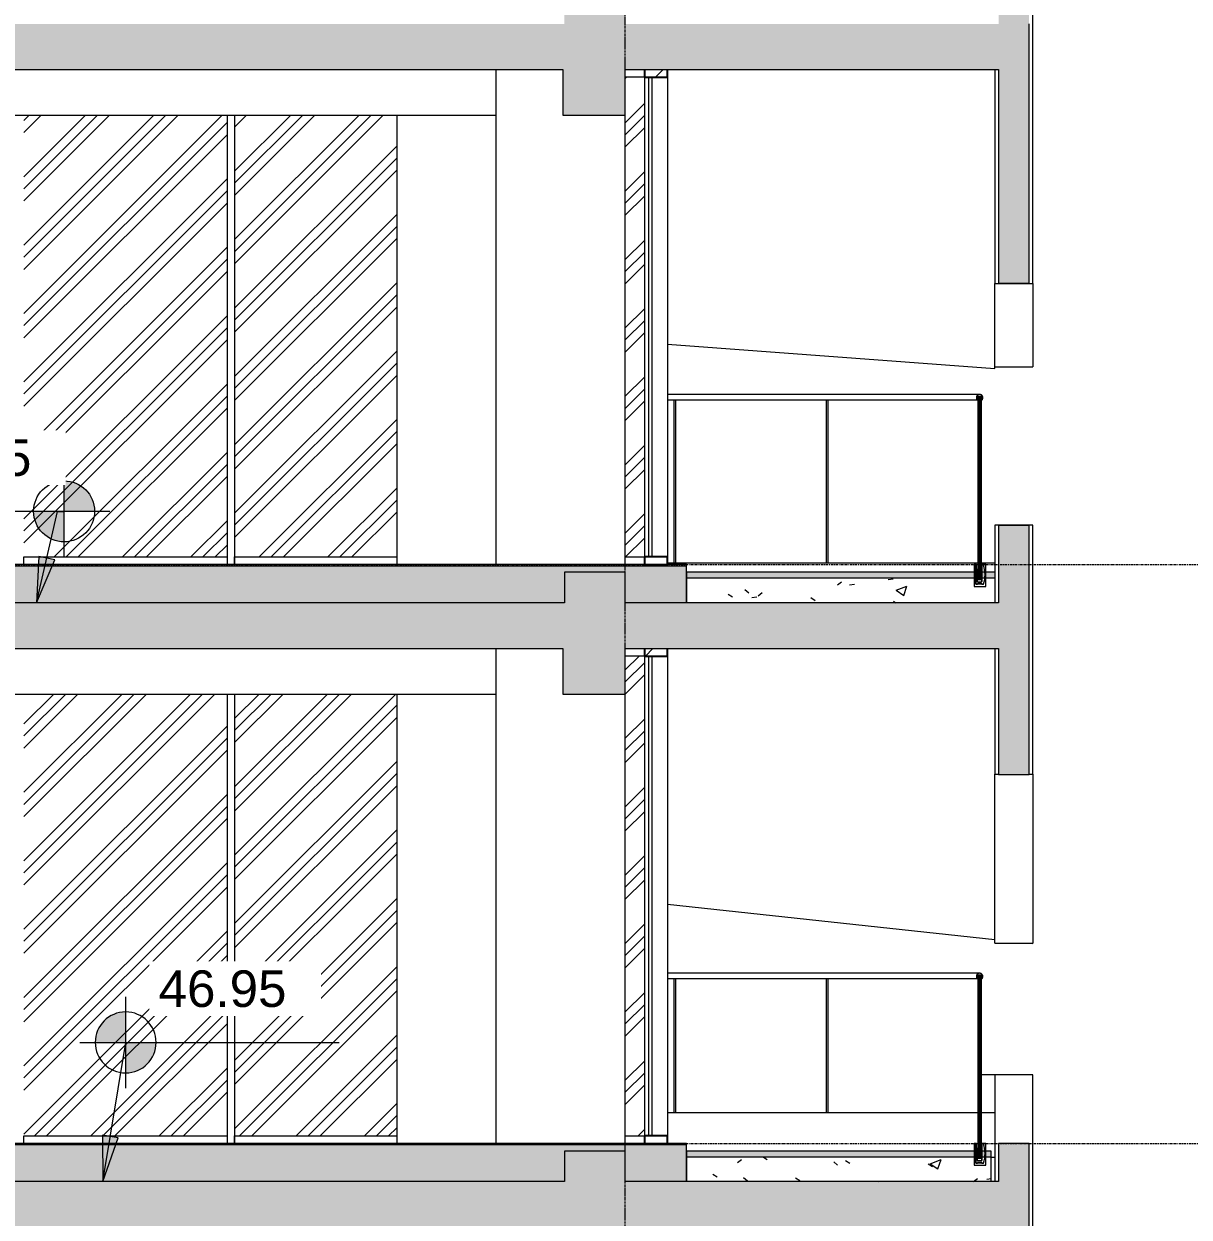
# Model space of a CAD drawing. Header units: millimetres. Extents: x 78096 to 288885, y -20632 to 149556.
# Drawn here: x 237788 to 245434, y 111216 to 119050 of the extents above; entities that cross this region are included whole.
import ezdxf

# ---------------------------------------------------------------- set-up
doc = ezdxf.new("R2010")
doc.units = ezdxf.units.MM
doc.linetypes.add('Centre', pattern=[31.75, 6.35, -4.7625, 15.875, -4.7625])
doc.linetypes.add('Grid Line', pattern=[22.225, 12.7, -3.175, 3.175, -3.175])
for name, color, linetype, lineweight in [('A-DETL', 90, 'Continuous', 9), ('A-DETL-GENF', 92, 'Continuous', 9), ('A-FLOR', 192, 'Continuous', 9), ('A-FLOR-FNSH', 192, 'Continuous', 35), ('A-FLOR-HRAL', 11, 'Continuous', 9), ('A-FLOR-LEVL', 51, 'Continuous', 9), ('A-FLOR-MCUT', 51, 'Continuous', 9), ('A-FLOR-PATT', 8, 'Continuous', 35), ('A-GLAZ-CURT', 52, 'Continuous', 9), ('A-GLAZ-CWMG', 51, 'Continuous', 9), ('A-WALL', 113, 'Continuous', 9), ('A-WALL-FNSH', 113, 'Continuous', 25), ('A-WALL-PATT', 111, 'Continuous', 25), ('G-ANNO-DIMS', 111, 'Continuous', 9), ('I-WALL', 2, 'Continuous', 9), ('S-BEAM', 12, 'Continuous', 9), ('S-COLS', 52, 'Continuous', 9), ('S-GRID', 1, 'Continuous', 9)]:
    doc.layers.add(name, color=color, linetype=linetype, lineweight=lineweight)
doc.styles.add('Arial_5', font='arial.ttf', dxfattribs={"height": 240})
pattern_1 = [(45, (5066.1, 117385), (-224.506, 224.506), []), (45, (5145.46, 117385), (0, 449.013), []), (45, (4986.7, 117385), (0, 449.013), [])]
pattern_2 = [(0, (230762.54, 117385), (812.8, 203.2), [33.528, -576.072, 33.528, -576.072, -3251.2]), (0, (230762.54, 117385), (812.8, 203.2), [-1219.2, 33.528, -1185.672, 33.528, -576.072, -1422.4]), (0, (230762.54, 117385), (812.8, 203.2), [-3048, 33.528, -372.872, 33.528, -982.472]), (120, (231067.34, 117486.6), (-582.3764, 602.3054), [33.528, -576.072, 33.528, -3827.272]), (120, (231067.34, 117486.6), (-582.3764, 602.3054), [-643.128, -576.072, 33.528, -1185.672, -2032]), (120, (231067.34, 117486.6), (-582.3764, 602.3054), [-2438.4, 33.528, -576.072, 33.528, -1388.872]), (120, (231067.34, 117486.6), (-582.3764, 602.3054), [-3081.528, -372.872, 33.528, -982.472]), (240, (231168.94, 117893), (-230.4236, -805.5054), [33.528, -576.072, 33.528, -3827.272]), (240, (231168.94, 117893), (-230.4236, -805.5054), [-643.128, -576.072, 33.528, -1185.672, -2032]), (240, (231168.94, 117893), (-230.4236, -805.5054), [-2438.4, 33.528, -576.072, 33.528, -1388.872]), (240, (231168.94, 117893), (-230.4236, -805.5054), [-3081.528, -372.872, 33.528, -982.472])]
pattern_3 = [(50, (230762.54, 117385), (728.737, -63.756), [76.2, -838.2]), (355, (230762.54, 117385), (-140.972, 764.228), [60.96, -670.56]), (100.451, (230823.3, 117379.7), (587.77, 700.467), [64.76, -712.36]), (46.184, (230762.5, 117588.2), (1084.316, -168.17), [114.3, -1257.3]), (96.636, (230852.9, 117574.2), (949.61, 989.71), [97.14, -1068.54]), (351.184, (230762.5, 117588.2), (949.62, 989.7), [91.44, -1005.84]), (21, (230864.14, 117537.4), (606.458, -409.06), [76.2, -838.2]), (326, (230864.14, 117537.4), (247.208, 736.753), [60.96, -670.56]), (71.451, (230914.7, 117503.3), (853.668, 327.685), [64.76, -712.36]), (37.5, (230762.54, 117385), (12.3547, 338.22), [33.528, -628.904, 33.528, -647.192, -673.1]), (37.5, (230762.54, 117385), (12.3547, 338.22), [-1343.152, 33.528, -639.572]), (7.5, (230762.54, 117385), (267.279, 400.722), [33.528, -354.584, 33.528, -613.664, -256.54]), (7.5, (230762.54, 117385), (267.279, 400.722), [-1035.304, 33.528, -223.012]), (327.5, (230535.98, 117385), (542.3633, -22.9153), [33.528, -220.472, 33.528, -758.952, -1051.56]), (327.5, (230535.98, 117385), (542.3633, -22.9153), [-1046.48, 33.528, -1018.032]), (317.5, (230434.38, 117385), (592.517, 101.707), [33.528, -296.672, 33.528, -492.76, -746.76]), (317.5, (230434.38, 117385), (592.517, 101.707), [-856.488, 33.528, -713.232])]
pattern_4 = [(45, (5066.1, 117385), (-169.7056, 169.7056), [])]

# ---------------------------------------------------------------- blocks, each defined once
blk = doc.blocks.new('System Panel - Glazed-4387312-TOMH A-A')
at = {"layer": 'A-GLAZ-CURT', "lineweight": 18}
for p, q in [((16214.3, 99700), (16189.3, 99700)), ((16189.3, 99700), (16189.3, 96550)), ((16214.3, 96550), (16214.3, 99700)), ((16189.3, 96550), (16214.3, 96550))]:
    blk.add_line(p, q, dxfattribs=at)
blk = doc.blocks.new('Rectangular Mullion - 50 x 150mm ALUMINIUM-V46-TOMH A-A')
at = {"layer": 'A-GLAZ-CWMG', "lineweight": 25}
for p, q in [((16313.8, 111750), (16163.8, 111750)), ((16163.8, 111750), (16163.8, 111700)), ((16313.8, 111700), (16313.8, 111750)), ((16163.8, 111700), (16313.8, 111700))]:
    blk.add_line(p, q, dxfattribs=at)
blk = doc.blocks.new('Rectangular Mullion - 50 x 150mm ALUMINIUM-4375750-TOMH A-A')
at = {"layer": 'A-GLAZ-CWMG'}
for p, q in [((16163.8, 99700), (16163.8, 96550)), ((16313.8, 99700), (16313.8, 96550))]:
    blk.add_line(p, q, dxfattribs=at)
blk = doc.blocks.new('System Panel - Glazed-V47-TOMH A-A')
at = {"layer": 'A-GLAZ-CURT'}
h = blk.add_hatch(dxfattribs=at)
h.set_pattern_fill('FP_4', color=9, style=0, pattern_type=2)
h.set_pattern_definition(pattern_1)
h.paths.add_polyline_path([(16163.8, 111750), (16163.8, 114900), (16037.9, 114900), (16037.9, 111750)])
blk = doc.blocks.new('System Panel - Glazed-V48-TOMH A-A')
at = {"layer": 'A-GLAZ-CURT'}
h = blk.add_hatch(dxfattribs=at)
h.set_pattern_fill('FP_4', color=9, style=0, pattern_type=2)
h.set_pattern_definition(pattern_1)
h.paths.add_polyline_path([(13538.6, 111750), (14537.9, 111750), (14537.9, 114650), (13474.3, 114650), (13474.3, 111750)])
blk = doc.blocks.new('System Panel - Glazed-V49-TOMH A-A')
at = {"layer": 'A-GLAZ-CURT'}
h = blk.add_hatch(dxfattribs=at)
h.set_pattern_fill('FP_4', color=9, style=0, pattern_type=2)
h.set_pattern_definition(pattern_1)
h.paths.add_polyline_path([(13424.3, 111750), (13424.3, 114650), (12091.1, 114650), (12091.1, 111750), (13135, 111750)])
blk = doc.blocks.new('Rectangular Mullion - 50 x 150mm ALUMINIUM-4387287-TOMH A-A')
at = {"layer": 'A-GLAZ-CWMG'}
blk.add_line((16037.9, 96550), (16163.8, 96550), dxfattribs=at)
blk = doc.blocks.new('Rectangular Mullion - 50 x 150mm ALUMINIUM-4387288-TOMH A-A')
at = {"layer": 'A-GLAZ-CWMG'}
for p, q in [((13474.3, 96500), (13474.3, 96550)), ((13474.3, 96550), (14537.9, 96550))]:
    blk.add_line(p, q, dxfattribs=at)
blk = doc.blocks.new('Rectangular Mullion - 50 x 150mm ALUMINIUM-V13-TOMH A-A')
at = {"layer": 'A-GLAZ-CWMG'}
for p, q in [((12091.1, 96500), (12091.1, 96550)), ((12091.1, 96550), (13424.3, 96550)), ((13424.3, 96550), (13424.3, 96500))]:
    blk.add_line(p, q, dxfattribs=at)
blk = doc.blocks.new('Rectangular Mullion - 50 x 150mm ALUMINIUM-V14-TOMH A-A')
at = {"layer": 'A-GLAZ-CWMG'}
for p, q in [((13424.3, 99450), (13424.3, 96500)), ((13474.3, 99450), (13474.3, 96500))]:
    blk.add_line(p, q, dxfattribs=at)
blk = doc.blocks.new('Rectangular Mullion - 50 x 150mm ALUMINIUM-V55-TOMH A-A')
at = {"layer": 'A-GLAZ-CWMG', "lineweight": 25}
for p, q in [((16313.8, 115550), (16163.8, 115550)), ((16163.8, 115550), (16163.8, 115500)), ((16313.8, 115500), (16313.8, 115550)), ((16163.8, 115500), (16313.8, 115500))]:
    blk.add_line(p, q, dxfattribs=at)
blk = doc.blocks.new('System Panel - Glazed-V56-TOMH A-A')
at = {"layer": 'A-GLAZ-CURT'}
h = blk.add_hatch(dxfattribs=at)
h.set_pattern_fill('FP_4', color=9, style=0, pattern_type=2)
h.set_pattern_definition(pattern_1)
h.paths.add_polyline_path([(16163.8, 115550), (16163.8, 118700), (16037.9, 118700), (16037.9, 115550)])
blk = doc.blocks.new('System Panel - Glazed-V57-TOMH A-A')
at = {"layer": 'A-GLAZ-CURT'}
h = blk.add_hatch(dxfattribs=at)
h.set_pattern_fill('FP_4', color=9, style=0, pattern_type=2)
h.set_pattern_definition(pattern_1)
h.paths.add_polyline_path([(13942.3, 115550), (14537.9, 115550), (14537.9, 118450), (13474.3, 118450), (13474.3, 115550)])
blk = doc.blocks.new('System Panel - Glazed-V58-TOMH A-A')
at = {"layer": 'A-GLAZ-CURT'}
h = blk.add_hatch(dxfattribs=at)
h.set_pattern_fill('FP_4', color=9, style=0, pattern_type=2)
h.set_pattern_definition(pattern_1)
h.paths.add_polyline_path([(12091.1, 115550), (13424.3, 115550), (13424.3, 118450), (12091.1, 118450), (12091.1, 116171.7)])
blk = doc.blocks.new('Rectangular Mullion - 50 x 150mm ALUMINIUM-V112-TOMH A-A')
at = {"layer": 'A-GLAZ-CWMG'}
h = blk.add_hatch(dxfattribs=at)
h.set_pattern_fill('FP_6', color=256, style=0, pattern_type=2)
h.set_pattern_definition(pattern_4)
h.paths.add_polyline_path([(16313.8, 114900), (16313.8, 114950), (16163.8, 114950), (16163.8, 114900)])
at = {"layer": 'A-GLAZ-CWMG', "lineweight": 25}
for p, q in [((16163.8, 114950), (16163.8, 114900)), ((16313.8, 114900), (16313.8, 114950)), ((16163.8, 114900), (16313.8, 114900))]:
    blk.add_line(p, q, dxfattribs=at)
blk = doc.blocks.new('Rectangular Mullion - 50 x 150mm ALUMINIUM-4387290-TOMH A-A')
at = {"layer": 'A-GLAZ-CWMG'}
blk.add_line((16163.8, 103500), (16037.9, 103500), dxfattribs=at)
blk = doc.blocks.new('Rectangular Mullion - 50 x 150mm ALUMINIUM-V113-TOMH A-A')
at = {"layer": 'A-GLAZ-CWMG'}
h = blk.add_hatch(dxfattribs=at)
h.set_pattern_fill('FP_6', color=256, style=0, pattern_type=2)
h.set_pattern_definition(pattern_4)
h.paths.add_polyline_path([(16313.8, 118700), (16313.8, 118750), (16163.8, 118750), (16163.8, 118700)])
at = {"layer": 'A-GLAZ-CWMG', "lineweight": 25}
for p, q in [((16163.8, 118750), (16163.8, 118700)), ((16163.8, 118700), (16313.8, 118700)), ((16313.8, 118700), (16313.8, 118750))]:
    blk.add_line(p, q, dxfattribs=at)
blk = doc.blocks.new('Direct Shape - Basic Wall_500 mm_8361574-4474120-TOMH A-A')
at = {"layer": 'A-WALL', "lineweight": 18}
for p, q in [((14537.9, 118450), (14537.9, 115500)), ((14537.9, 114650), (14537.9, 111700))]:
    blk.add_line(p, q, dxfattribs=at)
blk = doc.blocks.new('Direct Shape - The_HUB-4475696-TOMH A-A')
at = {"layer": 'S-BEAM'}
blk.add_line((4413, 114650), (15187.9, 114650), dxfattribs=at)
blk = doc.blocks.new('Direct Shape - M_Concrete-Rectangular Beam_70x70_8394260-4474400-TOMH A-A')
blk.add_blockref('Direct Shape - The_HUB-4475696-TOMH A-A', (0, 0))
blk = doc.blocks.new('Direct Shape - Floor_300mm_8388095-4474475-TOMH A-A')
at = {"layer": 'A-FLOR', "lineweight": 18}
blk.add_line((18688, 114950), (18688, 115250), dxfattribs=at)
blk = doc.blocks.new('Direct Shape - Floor_300mm_8387721-4474563-TOMH A-A')
at = {"layer": 'A-FLOR', "lineweight": 18}
blk.add_line((18688, 111150), (18688, 111450), dxfattribs=at)
blk = doc.blocks.new('Direct Shape - The_HUB-4475742-TOMH A-A')
at = {"layer": 'S-BEAM'}
blk.add_line((4413, 118450), (15187.9, 118450), dxfattribs=at)
blk = doc.blocks.new('Direct Shape - M_Concrete-Rectangular Beam_70x70_8395149-4474574-TOMH A-A')
blk.add_blockref('Direct Shape - The_HUB-4475742-TOMH A-A', (0, 0))
blk = doc.blocks.new('Direct Shape - Floor_300mm_8388469-4474649-TOMH A-A')
at = {"layer": 'A-FLOR', "lineweight": 18}
blk.add_line((18688, 118750), (18688, 119050), dxfattribs=at)
blk = doc.blocks.new('Railing - 25 mm-4663219-TOMH A-A')
at = {"layer": 'A-FLOR-HRAL'}
for p, q in [((17357.9, 96700), (17357.9, 97581.9)), ((17367.9, 97581.9), (17367.9, 96700))]:
    blk.add_line(p, q, dxfattribs=at)
blk = doc.blocks.new('Railing - Railing-4663456-TOMH A-A')
at = {"layer": 'A-FLOR-HRAL'}
for p, q in [((18362.9, 112817), (16313.8, 112817)), ((16313.8, 112781.9), (18346.7, 112781.9)), ((18345.1, 112804), (18343.5, 112804)), ((18347.8, 112782), (18348, 112782)), ((18379, 112781.9), (18375.5, 112781.9)), ((18376.4, 112782), (18376.5, 112782)), ((18379.2, 112781.9), (18379, 112781.9)), ((18326.6, 111700), (18326.4, 111700)), ((18338.7, 111700), (18338.9, 111700)), ((18376.4, 111696), (18376.6, 111696)), ((18376.4, 111694), (18376.6, 111694)), ((18378.2, 111698), (18378.4, 111698)), ((18378.2, 111694), (18378.4, 111694)), ((18378.9, 111700), (18378.7, 111700)), ((18381.7, 111698), (18381.8, 111698)), ((18381.7, 111696), (18381.8, 111696)), ((18384, 111700), (18384.2, 111700))]:
    blk.add_line(p, q, dxfattribs=at)
at = {"layer": 'A-FLOR-HRAL', "lineweight": 18}
for p, q in [((18346.9, 112781.9), (18346.9, 112802.5)), ((18347.1, 112803.2), (18347.1, 112783)), ((18378.2, 112804), (18347.9, 112804)), ((18348, 112782), (18349.6, 112782)), ((18348.4, 112804), (18377.7, 112804)), ((18362.6, 112800), (18350.6, 112800)), ((18350.6, 112800), (18350.6, 111603)), ((18350.6, 112785), (18350.6, 112800)), ((18350.6, 112800), (18375.6, 112800)), ((18350.6, 112783), (18350.6, 112785)), ((18363.6, 112800), (18362.6, 112800)), ((18362.6, 112800), (18362.6, 112799.2)), ((18362.6, 111604), (18362.6, 112800)), ((18362.6, 112799.2), (18363.6, 112799.2)), ((18363.6, 112799.2), (18363.6, 112800)), ((18375.6, 112800), (18363.6, 112800)), ((18363.6, 112800), (18363.6, 111604)), ((18375.6, 111603), (18375.6, 112800)), ((18375.6, 112800), (18375.6, 112785)), ((18375.6, 112785), (18375.6, 112783)), ((18376.5, 112782), (18378.1, 112782)), ((18379.1, 112783), (18379.1, 112803.2)), ((18379.2, 112802.5), (18379.2, 112781.9)), ((18326.6, 111700), (18326.6, 111557.2)), ((18338.9, 111700), (18326.6, 111700)), ((18337.9, 111700), (18337.9, 111571)), ((18342.9, 111700), (18337.9, 111700)), ((18337.9, 111571.5), (18337.9, 111699)), ((18347.7, 111589.3), (18342.9, 111700)), ((18381.8, 111696), (18376.6, 111696)), ((18376.6, 111696), (18376.6, 111694)), ((18376.6, 111694), (18378.4, 111694)), ((18378.4, 111699.5), (18378.4, 111698)), ((18378.4, 111698), (18381.8, 111698)), ((18378.4, 111694), (18378.4, 111589.5)), ((18384.2, 111700), (18378.9, 111700)), ((18381.8, 111698), (18381.8, 111696)), ((18403.4, 111700), (18384.2, 111700)), ((18403.4, 111557.2), (18403.4, 111700)), ((18326.6, 111557.2), (18403.4, 111557.2)), ((18337.9, 111571), (18348.1, 111571)), ((18347.6, 111571), (18338.4, 111571)), ((18378.4, 111603), (18347.7, 111603)), ((18347.7, 111603), (18347.7, 111589.5)), ((18348.1, 111571), (18348.1, 111573)), ((18348.1, 111573), (18378.1, 111573)), ((18348.1, 111572.5), (18348.1, 111571.5)), ((18377.6, 111573), (18348.6, 111573)), ((18350.6, 111603), (18375.6, 111603)), ((18352.2, 111585), (18373.9, 111585)), ((18373.9, 111585), (18352.2, 111585)), ((18363.6, 111604), (18362.6, 111604)), ((18378.1, 111573), (18378.1, 111571)), ((18378.1, 111571.5), (18378.1, 111572.5)), ((18378.1, 111571), (18388.2, 111571)), ((18378.4, 111589.5), (18378.4, 111603)), ((18388.1, 111571), (18378.6, 111571))]:
    blk.add_line(p, q, dxfattribs=at)
for centre, radius, start, end in [((18363.1, 112795.7), 21.3, 90, 220.5358), ((18363.1, 112795.7), 21.3, 319.4642, 90), ((18348.4, 112802.5), 1.5, 90, 180), ((18347.9, 112803.2), 0.85, 90, 180), ((18348, 112783), 0.951, 180, 270), ((18349.6, 112783), 0.972, 270, 360), ((18376.5, 112783), 0.972, 180, 270), ((18377.7, 112802.5), 1.5, 0, 90), ((18378.1, 112783), 0.951, 270, 360), ((18378.2, 112803.2), 0.85, 0, 90), ((18338.9, 111699), 1, 90, 180), ((18378.9, 111699.5), 0.5, 90, 180), ((18384.2, 111696), 4, 19.5039, 90), ((18384.2, 111696), 4, 19.5039, 90), ((18208.9, 111633.9), 190, 340.66732, 19.5039), ((18208.9, 111633.9), 190, 340.66732, 19.5039), ((18338.4, 111571.5), 0.5, 180, 270), ((18347.6, 111571.5), 0.5, 270, 360), ((18352.2, 111589.5), 4.5, 180, 270), ((18352.2, 111589.5), 4.5, 182.5, 270), ((18348.6, 111572.5), 0.5, 90, 180), ((18373.9, 111589.5), 4.5, 270, 360), ((18373.9, 111589.5), 4.5, 270, 360), ((18377.6, 111572.5), 0.5, 0, 90), ((18378.6, 111571.5), 0.5, 180, 270)]:
    blk.add_arc(centre, radius, start, end, dxfattribs=at)
at = {"layer": 'A-FLOR-HRAL'}
for points, knots in [([(18362.9, 112817), (18361.1, 112817), (18358.4, 112816.7), (18355, 112815.5), (18353, 112814.6), (18351.4, 112813.7), (18349.9, 112812.6), (18348.6, 112811.5), (18347.3, 112810.2), (18346.1, 112808.9), (18344.8, 112807), (18343.5, 112804.7), (18342.2, 112801.3), (18341.4, 112796.9), (18341.8, 112791.5), (18343.6, 112786.3), (18345.6, 112783.3), (18346.7, 112781.9)], [0, 0, 0, 0, 0.111111, 0.166667, 0.222222, 0.25, 0.277778, 0.333333, 0.361111, 0.388889, 0.444444, 0.5, 0.555556, 0.666667, 0.777778, 0.888889, 1, 1, 1, 1]), ([(18377.3, 112811.3), (18377.2, 112811.5), (18376.5, 112812), (18375.5, 112812.9), (18374.1, 112813.8), (18372.1, 112814.9), (18368.5, 112816.5), (18365.1, 112817), (18362.9, 112817)], [0.6716876, 0.6716876, 0.6716876, 0.6716876, 0.6875, 0.7222222, 0.7569444, 0.7916667, 0.8611111, 1, 1, 1, 1]), ([(18384.1, 112797.4), (18383.9, 112799), (18383.4, 112801.7), (18382.2, 112804.8), (18381.1, 112806.7), (18379.9, 112808.6), (18378.7, 112810), (18377.8, 112810.9), (18377.7, 112811)], [0.3456418, 0.3456418, 0.3456418, 0.3456418, 0.4444444, 0.5138889, 0.5486111, 0.5833333, 0.6527778, 0.6612852, 0.6612852, 0.6612852, 0.6612852]), ([(18346.9, 112782.7), (18346.9, 112782.6), (18347, 112782.5), (18347.1, 112782.3), (18347.2, 112782.2), (18347.4, 112782.1), (18347.5, 112782.1), (18347.6, 112782), (18347.8, 112782), (18347.8, 112782)], [0.1666667, 0.1666667, 0.1666667, 0.1666667, 0.3333333, 0.4583333, 0.5833333, 0.6666667, 0.75, 0.8333333, 1, 1, 1, 1]), ([(18349.4, 112782), (18349.5, 112782), (18349.6, 112782), (18349.8, 112782.1), (18349.9, 112782.1), (18350, 112782.2), (18350.2, 112782.3), (18350.3, 112782.5), (18350.4, 112782.7), (18350.4, 112782.9), (18350.4, 112783)], [0, 0, 0, 0, 0.166667, 0.25, 0.333333, 0.416667, 0.541667, 0.666667, 0.833333, 1, 1, 1, 1]), ([(18375.5, 112782.5), (18375.6, 112782.4), (18375.6, 112782.3), (18375.8, 112782.2), (18375.9, 112782.1), (18376, 112782.1), (18376.2, 112782), (18376.3, 112782), (18376.4, 112782)], [0.3333333, 0.3333333, 0.3333333, 0.3333333, 0.4583333, 0.5833333, 0.6666667, 0.75, 0.8333333, 1, 1, 1, 1]), ([(18377.9, 112782), (18378, 112782), (18378.1, 112782), (18378.3, 112782.1), (18378.4, 112782.1), (18378.5, 112782.2), (18378.7, 112782.3), (18378.8, 112782.5), (18378.9, 112782.7), (18378.9, 112782.9), (18378.9, 112783)], [0, 0, 0, 0, 0.166667, 0.25, 0.333333, 0.416667, 0.541667, 0.666667, 0.833333, 1, 1, 1, 1]), ([(18379.4, 112782.4), (18380.4, 112783.7), (18382.3, 112786.5), (18383.9, 112791.3), (18384.2, 112794.6), (18384.1, 112796.2)], [0.0128265, 0.0128265, 0.0128265, 0.0128265, 0.1111111, 0.2222222, 0.3205032, 0.3205032, 0.3205032, 0.3205032])]:
    blk.add_open_spline(points, degree=3, knots=knots, dxfattribs=at)
for p in [(-1000, 15200), (0, 15200)]:
    blk.add_blockref('Railing - 25 mm-4663219-TOMH A-A', p)
blk = doc.blocks.new('Railing - 25 mm-V209-TOMH A-A')
at = {"layer": 'A-FLOR-HRAL'}
for p, q in [((17357.9, 115510), (17357.9, 116581.9)), ((17367.9, 116581.9), (17367.9, 115510))]:
    blk.add_line(p, q, dxfattribs=at)
blk = doc.blocks.new('Railing - Railing-4663494-TOMH A-A')
at = {"layer": 'A-FLOR-HRAL'}
for p, q in [((18362.9, 116617), (16313.8, 116617)), ((16313.8, 116581.9), (18346.7, 116581.9)), ((18345.1, 116604), (18343.5, 116604)), ((18347.8, 116582), (18348, 116582)), ((18379, 116581.9), (18375.5, 116581.9)), ((18376.4, 116582), (18376.5, 116582)), ((18379.2, 116581.9), (18379, 116581.9)), ((18326.6, 115500), (18326.4, 115500)), ((18338.7, 115500), (18338.9, 115500)), ((18376.4, 115496), (18376.6, 115496)), ((18376.4, 115494), (18376.6, 115494)), ((18378.2, 115498), (18378.4, 115498)), ((18378.2, 115494), (18378.4, 115494)), ((18378.9, 115500), (18378.7, 115500)), ((18381.7, 115498), (18381.8, 115498)), ((18381.7, 115496), (18381.8, 115496)), ((18384, 115500), (18384.2, 115500))]:
    blk.add_line(p, q, dxfattribs=at)
at = {"layer": 'A-FLOR-HRAL', "lineweight": 18}
for p, q in [((18346.9, 116581.9), (18346.9, 116602.5)), ((18347.1, 116603.2), (18347.1, 116583)), ((18378.2, 116604), (18347.9, 116604)), ((18348, 116582), (18349.6, 116582)), ((18348.4, 116604), (18377.7, 116604)), ((18362.6, 116600), (18350.6, 116600)), ((18350.6, 116600), (18350.6, 115403)), ((18350.6, 116585), (18350.6, 116600)), ((18350.6, 116600), (18375.6, 116600)), ((18350.6, 116583), (18350.6, 116585)), ((18363.6, 116600), (18362.6, 116600)), ((18362.6, 116600), (18362.6, 116599.2)), ((18362.6, 115404), (18362.6, 116600)), ((18362.6, 116599.2), (18363.6, 116599.2)), ((18363.6, 116599.2), (18363.6, 116600)), ((18375.6, 116600), (18363.6, 116600)), ((18363.6, 116600), (18363.6, 115404)), ((18375.6, 115403), (18375.6, 116600)), ((18375.6, 116600), (18375.6, 116585)), ((18375.6, 116585), (18375.6, 116583)), ((18376.5, 116582), (18378.1, 116582)), ((18379.1, 116583), (18379.1, 116603.2)), ((18379.2, 116602.5), (18379.2, 116581.9)), ((18326.6, 115500), (18326.6, 115357.2)), ((18338.9, 115500), (18326.6, 115500)), ((18337.9, 115500), (18337.9, 115371)), ((18342.9, 115500), (18337.9, 115500)), ((18337.9, 115371.5), (18337.9, 115499)), ((18347.7, 115389.3), (18342.9, 115500)), ((18381.8, 115496), (18376.6, 115496)), ((18376.6, 115496), (18376.6, 115494)), ((18376.6, 115494), (18378.4, 115494)), ((18378.4, 115499.5), (18378.4, 115498)), ((18378.4, 115498), (18381.8, 115498)), ((18378.4, 115494), (18378.4, 115389.5)), ((18384.2, 115500), (18378.9, 115500)), ((18381.8, 115498), (18381.8, 115496)), ((18403.4, 115500), (18384.2, 115500)), ((18403.4, 115357.2), (18403.4, 115500)), ((18378.4, 115403), (18347.7, 115403)), ((18347.7, 115403), (18347.7, 115389.5)), ((18350.6, 115403), (18375.6, 115403)), ((18363.6, 115404), (18362.6, 115404)), ((18378.4, 115389.5), (18378.4, 115403)), ((18326.6, 115357.2), (18403.4, 115357.2)), ((18337.9, 115371), (18348.1, 115371)), ((18347.6, 115371), (18338.4, 115371)), ((18348.1, 115371), (18348.1, 115373)), ((18348.1, 115373), (18378.1, 115373)), ((18348.1, 115372.5), (18348.1, 115371.5)), ((18377.6, 115373), (18348.6, 115373)), ((18352.2, 115385), (18373.9, 115385)), ((18373.9, 115385), (18352.2, 115385)), ((18378.1, 115373), (18378.1, 115371)), ((18378.1, 115371.5), (18378.1, 115372.5)), ((18378.1, 115371), (18388.2, 115371)), ((18388.1, 115371), (18378.6, 115371))]:
    blk.add_line(p, q, dxfattribs=at)
for centre, radius, start, end in [((18363.1, 116595.7), 21.3, 90, 220.5358), ((18348.4, 116602.5), 1.5, 90, 180), ((18347.9, 116603.2), 0.85, 90, 180), ((18348, 116583), 0.951, 180, 270), ((18349.6, 116583), 0.972, 270, 360), ((18363.1, 116595.7), 21.3, 319.4642, 90), ((18376.5, 116583), 0.972, 180, 270), ((18377.7, 116602.5), 1.5, 0, 90), ((18378.1, 116583), 0.951, 270, 360), ((18378.2, 116603.2), 0.85, 0, 90), ((18338.9, 115499), 1, 90, 180), ((18378.9, 115499.5), 0.5, 90, 180), ((18384.2, 115496), 4, 19.5039, 90), ((18384.2, 115496), 4, 19.5039, 90), ((18208.9, 115433.9), 190, 340.66732, 19.5039), ((18208.9, 115433.9), 190, 340.66732, 19.5039), ((18338.4, 115371.5), 0.5, 180, 270), ((18347.6, 115371.5), 0.5, 270, 360), ((18352.2, 115389.5), 4.5, 180, 270), ((18352.2, 115389.5), 4.5, 182.5, 270), ((18348.6, 115372.5), 0.5, 90, 180), ((18373.9, 115389.5), 4.5, 270, 360), ((18373.9, 115389.5), 4.5, 270, 360), ((18377.6, 115372.5), 0.5, 0, 90), ((18378.6, 115371.5), 0.5, 180, 270)]:
    blk.add_arc(centre, radius, start, end, dxfattribs=at)
at = {"layer": 'A-FLOR-HRAL'}
for points, knots in [([(18362.9, 116617), (18361.1, 116617), (18358.4, 116616.7), (18355, 116615.5), (18353, 116614.6), (18351.4, 116613.7), (18349.9, 116612.6), (18348.6, 116611.5), (18347.3, 116610.2), (18346.1, 116608.9), (18344.8, 116607), (18343.5, 116604.7), (18342.2, 116601.3), (18341.4, 116596.9), (18341.8, 116591.5), (18343.6, 116586.3), (18345.6, 116583.3), (18346.7, 116581.9)], [0, 0, 0, 0, 0.111111, 0.166667, 0.222222, 0.25, 0.277778, 0.333333, 0.361111, 0.388889, 0.444444, 0.5, 0.555556, 0.666667, 0.777778, 0.888889, 1, 1, 1, 1]), ([(18346.9, 116582.7), (18346.9, 116582.6), (18347, 116582.5), (18347.1, 116582.3), (18347.2, 116582.2), (18347.4, 116582.1), (18347.5, 116582.1), (18347.6, 116582), (18347.8, 116582), (18347.8, 116582)], [0.1666667, 0.1666667, 0.1666667, 0.1666667, 0.3333333, 0.4583333, 0.5833333, 0.6666667, 0.75, 0.8333333, 1, 1, 1, 1]), ([(18349.4, 116582), (18349.5, 116582), (18349.6, 116582), (18349.8, 116582.1), (18349.9, 116582.1), (18350, 116582.2), (18350.2, 116582.3), (18350.3, 116582.5), (18350.4, 116582.7), (18350.4, 116582.9), (18350.4, 116583)], [0, 0, 0, 0, 0.166667, 0.25, 0.333333, 0.416667, 0.541667, 0.666667, 0.833333, 1, 1, 1, 1]), ([(18377.3, 116611.3), (18377.2, 116611.5), (18376.5, 116612), (18375.5, 116612.9), (18374.1, 116613.8), (18372.1, 116614.9), (18368.5, 116616.5), (18365.1, 116617), (18362.9, 116617)], [0.6716876, 0.6716876, 0.6716876, 0.6716876, 0.6875, 0.7222222, 0.7569444, 0.7916667, 0.8611111, 1, 1, 1, 1]), ([(18375.5, 116582.5), (18375.6, 116582.4), (18375.6, 116582.3), (18375.8, 116582.2), (18375.9, 116582.1), (18376, 116582.1), (18376.2, 116582), (18376.3, 116582), (18376.4, 116582)], [0.3333333, 0.3333333, 0.3333333, 0.3333333, 0.4583333, 0.5833333, 0.6666667, 0.75, 0.8333333, 1, 1, 1, 1]), ([(18384.1, 116597.4), (18383.9, 116599), (18383.4, 116601.7), (18382.2, 116604.8), (18381.1, 116606.7), (18379.9, 116608.6), (18378.7, 116610), (18377.8, 116610.9), (18377.7, 116611)], [0.3456418, 0.3456418, 0.3456418, 0.3456418, 0.4444444, 0.5138889, 0.5486111, 0.5833333, 0.6527778, 0.6612852, 0.6612852, 0.6612852, 0.6612852]), ([(18377.9, 116582), (18378, 116582), (18378.1, 116582), (18378.3, 116582.1), (18378.4, 116582.1), (18378.5, 116582.2), (18378.7, 116582.3), (18378.8, 116582.5), (18378.9, 116582.7), (18378.9, 116582.9), (18378.9, 116583)], [0, 0, 0, 0, 0.166667, 0.25, 0.333333, 0.416667, 0.541667, 0.666667, 0.833333, 1, 1, 1, 1]), ([(18379.4, 116582.4), (18380.4, 116583.7), (18382.3, 116586.5), (18383.9, 116591.3), (18384.2, 116594.6), (18384.1, 116596.2)], [0.0128265, 0.0128265, 0.0128265, 0.0128265, 0.1111111, 0.2222222, 0.3205032, 0.3205032, 0.3205032, 0.3205032])]:
    blk.add_open_spline(points, degree=3, knots=knots, dxfattribs=at)
for p in [(-1000, 0), (0, 0)]:
    blk.add_blockref('Railing - 25 mm-V209-TOMH A-A', p)
blk = doc.blocks.new('Spot Elevations - M_Spot Elevation - Target Filled-23738-TOMH A-A')
at = {"layer": 'G-ANNO-DIMS'}
h = blk.add_hatch(color=256, dxfattribs=at)
edge = h.paths.add_edge_path()
edge.add_line((24621.6, 83516.9), (24821.6, 83516.9))
edge.add_arc((24621.6, 83516.9), 200, 0, 90)
edge.add_line((24621.6, 83716.9), (24621.6, 83516.9))
h = blk.add_hatch(color=256, dxfattribs=at)
edge = h.paths.add_edge_path()
edge.add_line((24621.6, 83516.9), (24421.6, 83516.9))
edge.add_arc((24621.6, 83516.9), 200, 180, 270)
edge.add_line((24621.6, 83316.9), (24621.6, 83516.9))
for p, q in [((24621.6, 83216.9), (24621.6, 83816.9)), ((24921.6, 83516.9), (23221.6, 83516.9))]:
    blk.add_line(p, q, dxfattribs=at)
blk.add_circle((24621.6, 83516.9), 200, dxfattribs=at)

msp = doc.modelspace()

# ---------------------------------------------------------------- hatches: boundary and pattern name
at = {"layer": 'A-DETL-GENF'}
h = msp.add_hatch(dxfattribs=at)
h.set_pattern_fill('FP_7', color=50, style=0, pattern_type=2)
h.set_pattern_definition(pattern_3)
h.paths.add_polyline_path([(244384.346, 117346.76), (244384.346, 119557.592), (244184.346, 119557.592), (244184.346, 119050), (241734.387, 119050), (241734.387, 119250), (241334.387, 119250), (241334.387, 119050), (230084.458, 119050), (230084.458, 118750), (241324.621, 118750), (241324.621, 118450), (241734.387, 118450), (241734.387, 118750), (244184.346, 118750), (244184.346, 117346.76)])
h.paths.add_polyline_path([(212190.132, 118450), (212234.399, 118450), (212234.399, 118750), (217784.412, 118750), (217784.412, 119050), (212234.399, 119050), (212234.399, 119250), (211834.399, 119250), (211834.399, 119050), (207534.458, 119050), (207534.458, 119500), (207334.458, 119500), (207334.458, 118750), (211834.399, 118750), (211834.399, 118450)])
h.paths.add_polyline_path([(227584.412, 118750), (229484.553, 118750), (229484.553, 119050), (227584.412, 119050), (227584.412, 118998.023)])
h.paths.add_polyline_path([(229684.27, 118750), (229684.458, 118750), (229684.27, 118996.963)])
h = msp.add_hatch(dxfattribs=at)
h.set_pattern_fill('FP_7', color=50, style=0, pattern_type=2)
h.set_pattern_definition(pattern_3)
h.paths.add_polyline_path([(244384.346, 114123.01), (244384.346, 115757.592), (244184.346, 115757.592), (244184.346, 115250), (241734.387, 115250), (241734.387, 115450), (241334.387, 115450), (241334.387, 115250), (230084.458, 115250), (230084.458, 114950), (241324.621, 114950), (241324.621, 114650), (241734.387, 114650), (241734.387, 114950), (244184.346, 114950), (244184.346, 114123.01)])
h.paths.add_polyline_path([(211834.399, 114650), (212234.399, 114650), (212234.399, 114950), (217784.412, 114950), (217784.412, 115250), (212234.399, 115250), (212234.399, 115450), (211834.399, 115450), (211834.399, 115250), (207534.458, 115250), (207534.458, 115700), (207334.458, 115700), (207334.458, 114950), (211834.399, 114950), (211834.399, 114915.574)])
h.paths.add_polyline_path([(227584.412, 114950), (229484.553, 114950), (229484.553, 115250), (227584.412, 115250), (227584.412, 115229.608)])
h.paths.add_polyline_path([(229684.27, 114950), (229684.458, 114950), (229684.27, 115196.963)])
h = msp.add_hatch(dxfattribs=at)
h.set_pattern_fill('FP_7', color=50, style=0, pattern_type=2)
h.set_pattern_definition(pattern_3)
h.paths.add_polyline_path([(244384.346, 110148.125), (244384.346, 111700), (244184.346, 111700), (244184.346, 111450), (241734.387, 111450), (241734.387, 111650), (241334.387, 111650), (241334.387, 111450), (230084.458, 111450), (230084.458, 111150), (241324.621, 111150), (241324.621, 110850), (241734.387, 110850), (241734.387, 111150), (244184.346, 111150), (244184.346, 110148.125)])
h.paths.add_polyline_path([(212234.399, 110850), (212234.399, 111150), (217784.412, 111150), (217784.412, 111450), (212234.399, 111450), (212234.399, 111650), (211834.399, 111650), (211834.399, 111450), (207534.458, 111450), (207534.458, 111900), (207334.458, 111900), (207334.458, 111150), (211834.399, 111150), (211834.399, 110850), (212190.132, 110850)])
h.paths.add_polyline_path([(227584.412, 111150), (229484.553, 111150), (229484.553, 111450), (227584.412, 111450), (227584.412, 111441.514)])
h.paths.add_polyline_path([(229684.27, 111150), (229684.458, 111150), (229684.27, 111396.963)])
at = {"layer": 'A-FLOR-PATT', "lineweight": 9}
h = msp.add_hatch(dxfattribs=at)
h.set_pattern_fill('FP_2', color=256, style=0, pattern_type=2)
h.set_pattern_definition(pattern_2)
h.paths.add_polyline_path([(242135.279, 115250), (242135.279, 115490), (230084.458, 115490), (230084.458, 115250), (241334.387, 115250), (241334.387, 115450), (241734.387, 115450), (241734.387, 115250), (242060.681, 115250)])
h.paths.add_polyline_path([(229684.27, 115250), (229684.458, 115250), (229684.27, 115490)])
h.paths.add_polyline_path([(212234.399, 115250), (216484.346, 115250), (216484.346, 115490), (212034.345, 115490), (212034.345, 115450), (212234.399, 115450), (212234.399, 115260.85)])
h.paths.add_polyline_path([(229143.687, 115250), (229484.553, 115250), (229484.553, 115490), (227584.424, 115490), (227584.424, 115250), (228740.031, 115250)])
h.paths.add_polyline_path([(216584.346, 115250), (217784.412, 115250.12), (217784.412, 115490), (216584.346, 115490), (216584.346, 115386.625)])
h.paths.add_polyline_path([(218184.424, 115250), (218209.424, 115250), (218209.424, 115490), (218184.424, 115490)])
h.paths.add_polyline_path([(222834.424, 115250), (224384.412, 115250), (224384.412, 115490), (222834.424, 115490), (222834.424, 115277.273)])
at = {"layer": 'A-FLOR-PATT'}
for points in [[(244078.961, 115410), (244159.346, 115410), (244159.346, 115450), (242135.279, 115450), (242135.279, 115410), (243675.305, 115410)], [(244078.961, 111610), (244134.346, 111610), (244134.346, 111650), (242135.279, 111650), (242135.279, 111610), (243675.305, 111610)]]:
    msp.add_hatch(color=256, dxfattribs=at).paths.add_polyline_path(points)
at = {"layer": 'A-FLOR-PATT', "lineweight": 9}
h = msp.add_hatch(dxfattribs=at)
h.set_pattern_fill('FP_7', color=256, style=0, pattern_type=2)
h.set_pattern_definition(pattern_3)
h.paths.add_polyline_path([(244078.961, 115250), (244159.346, 115250), (244159.346, 115410), (242135.279, 115410), (242135.279, 115250), (243675.305, 115250)])
h = msp.add_hatch(dxfattribs=at)
h.set_pattern_fill('FP_2', color=256, style=0, pattern_type=2)
h.set_pattern_definition(pattern_2)
h.paths.add_polyline_path([(218209.424, 111450), (218209.424, 111690), (218184.424, 111690), (218184.424, 111450)])
h.paths.add_polyline_path([(212234.399, 111450), (217784.412, 111450.12), (217784.412, 111690), (212034.345, 111690), (212034.345, 111650), (212234.399, 111650), (212234.399, 111458.386)])
h.paths.add_polyline_path([(229684.27, 111450), (229684.458, 111450), (229684.27, 111461.193)])
h.paths.add_polyline_path([(242135.279, 111450), (242135.279, 111690), (230084.458, 111690), (230084.458, 111450), (241334.387, 111450), (241334.387, 111650), (241734.387, 111650), (241734.387, 111450), (242060.681, 111450)])
h.paths.add_polyline_path([(229484.553, 111450), (229484.553, 111690), (227584.424, 111690), (227584.424, 111450), (229143.687, 111450)])
h.paths.add_polyline_path([(222834.424, 111450), (224384.412, 111450), (224384.412, 111690), (222834.424, 111690), (222834.424, 111461.193)])
h = msp.add_hatch(dxfattribs=at)
h.set_pattern_fill('FP_7', color=256, style=0, pattern_type=2)
h.set_pattern_definition(pattern_3)
h.paths.add_polyline_path([(243271.649, 111450), (244134.346, 111450), (244134.346, 111610), (242135.279, 111610), (242135.279, 111450), (242867.993, 111450)])
at = {"layer": 'A-WALL-PATT', "lineweight": 9}
h = msp.add_hatch(dxfattribs=at)
h.set_pattern_fill('FP_7', color=256, style=0, pattern_type=2)
h.set_pattern_definition(pattern_3)
h.paths.add_polyline_path([(244184.346, 115757.592), (244384.346, 115757.592), (244384.346, 115758.855), (244184.346, 115758.855)])
at = {"layer": 'G-ANNO-DIMS'}
for points in [[(237870.993, 115250), (237989.913, 115530.457), (237886.819, 115554.217)], [(238306.798, 111450), (238407.261, 111737.585), (238302.843, 111754.602)]]:
    msp.add_hatch(color=256, dxfattribs=at).paths.add_polyline_path(points)

# ---------------------------------------------------------------- linework, layer by layer
at = {"layer": 'A-DETL', "lineweight": 18}
for p, q in [((244384.346, 118750), (244384.346, 119050)), ((230084.458, 118750), (241324.621, 118750)), ((241324.621, 118750), (241324.621, 118450)), ((241734.387, 118750), (244184.346, 118750)), ((241734.387, 118450), (241734.387, 118750)), ((244184.346, 118750), (244184.346, 117346.76)), ((244384.346, 117346.76), (244384.346, 118750)), ((241324.621, 118450), (241734.387, 118450)), ((244184.346, 117346.76), (244384.346, 117346.76)), ((244384.346, 115757.592), (244184.346, 115757.592)), ((244184.346, 115757.592), (244184.346, 115250)), ((244384.346, 115250), (244384.346, 115757.592)), ((241734.387, 115450), (241334.387, 115450)), ((241334.387, 115450), (241334.387, 115250)), ((241734.387, 115250), (241734.387, 115450)), ((241334.387, 115250), (230084.458, 115250)), ((244184.346, 115250), (241734.387, 115250)), ((244384.346, 114950), (244384.346, 115250)), ((230084.458, 114950), (241324.621, 114950)), ((241324.621, 114950), (241324.621, 114650)), ((241734.387, 114950), (244184.346, 114950)), ((241734.387, 114650), (241734.387, 114950)), ((244184.346, 114950), (244184.346, 114123.01)), ((244384.346, 114123.01), (244384.346, 114950)), ((241324.621, 114650), (241734.387, 114650)), ((244184.346, 114123.01), (244384.346, 114123.01)), ((241734.387, 111650), (241334.387, 111650)), ((241334.387, 111650), (241334.387, 111450)), ((241734.387, 111450), (241734.387, 111650)), ((244384.346, 111700), (244184.346, 111700)), ((244184.346, 111700), (244184.346, 111450)), ((244384.346, 111450), (244384.346, 111700)), ((241334.387, 111450), (230084.458, 111450)), ((244184.346, 111450), (241734.387, 111450)), ((244384.346, 111150), (244384.346, 111450))]:
    msp.add_line(p, q, dxfattribs=at)
at = {"layer": 'A-FLOR-FNSH', "color": 7, "lineweight": 18}
for p, q in [((242135.279, 115500), (230084.458, 115500)), ((242135.279, 115250), (242135.279, 115500)), ((244159.346, 115450), (242135.279, 115450)), ((242135.279, 115450), (242135.279, 115250)), ((242135.279, 111700), (230084.458, 111700)), ((242135.279, 111450), (242135.279, 111700)), ((244134.346, 111650), (242135.279, 111650)), ((242135.279, 111650), (242135.279, 111450)), ((244134.346, 111450), (244134.346, 111650))]:
    msp.add_line(p, q, dxfattribs=at)
at = {"layer": 'A-FLOR-LEVL', "linetype": 'Centre'}
for p, q in [((192334.611, 115500), (278486.268, 115500)), ((192334.611, 111700), (278486.268, 111700))]:
    msp.add_line(p, q, dxfattribs=at)
at = {"layer": 'A-FLOR-MCUT', "lineweight": 18}
for p, q in [((242135.279, 115490), (230084.458, 115490)), ((244159.346, 115410), (242135.279, 115410)), ((242135.279, 111690), (230084.458, 111690)), ((244134.346, 111610), (242135.279, 111610))]:
    msp.add_line(p, q, dxfattribs=at)
at = {"layer": 'A-WALL', "lineweight": 18}
for p, q in [((244159.346, 116805.628), (244159.346, 117346.228)), ((244409.346, 117346.228), (244409.346, 116797.579)), ((244159.346, 116797.579), (244409.346, 116797.579)), ((244184.346, 115757.592), (244184.346, 115758.855)), ((244384.346, 115757.592), (244384.346, 115758.855)), ((244046.866, 115510), (242010.279, 115510)), ((244159.346, 115510), (244072.01, 115510)), ((244159.346, 113015.089), (244159.346, 114124.592)), ((244409.346, 114124.592), (244409.346, 113015.089)), ((244159.346, 113015.089), (244409.346, 113015.089)), ((244046.866, 111900), (242010.279, 111900)), ((244159.346, 111900), (244072.01, 111900)), ((244134.346, 111610), (244159.346, 111610))]:
    msp.add_line(p, q, dxfattribs=at)
at = {"layer": 'A-WALL', "color": 7, "lineweight": 18}
for p, q in [((244184.346, 117346.228), (244384.346, 117346.228)), ((244384.346, 115758.855), (244184.346, 115758.855))]:
    msp.add_line(p, q, dxfattribs=at)
at = {"layer": 'A-WALL-FNSH', "color": 7, "lineweight": 18}
for p, q in [((244409.346, 117346.228), (244409.346, 119558.855)), ((244159.346, 118750), (244159.346, 117346.228)), ((244159.346, 117346.228), (244184.346, 117346.228)), ((244384.346, 117346.228), (244409.346, 117346.228)), ((244159.346, 115758.855), (244159.346, 115250)), ((244184.346, 115758.855), (244159.346, 115758.855)), ((244409.346, 115758.855), (244384.346, 115758.855)), ((244409.346, 114124.592), (244409.346, 115758.855)), ((244159.346, 114950), (244159.346, 114124.592)), ((244159.346, 114124.592), (244184.346, 114124.592)), ((244384.346, 114124.592), (244409.346, 114124.592)), ((244159.346, 112150.006), (244159.346, 111450)), ((244409.346, 112150.006), (244159.346, 112150.006)), ((244409.346, 110148.125), (244409.346, 112150.006))]:
    msp.add_line(p, q, dxfattribs=at)
at = {"layer": 'G-ANNO-DIMS'}
for p, q in [((237870.993, 115250), (238009.175, 115849.578)), ((238009.175, 115849.578), (238051.693, 115849.578)), ((237886.819, 115554.217), (237870.993, 115250)), ((237989.913, 115530.457), (237886.819, 115554.217)), ((237870.993, 115250), (237989.913, 115530.457)), ((238306.798, 111450), (238455.61, 112363.134)), ((238407.261, 111737.585), (238302.843, 111754.602)), ((238302.843, 111754.602), (238306.798, 111450)), ((238306.798, 111450), (238407.261, 111737.585))]:
    msp.add_line(p, q, dxfattribs=at)
at = {"layer": 'I-WALL', "lineweight": 18}
for p, q in [((242010.279, 116947.167), (244159.346, 116788.527)), ((244159.346, 116788.527), (244159.346, 116805.628)), ((242010.279, 113271.481), (244159.346, 113039.388)), ((244384.346, 113015.089), (244409.346, 113012.389)), ((244409.346, 113012.389), (244409.346, 113015.089)), ((244159.346, 112150.006), (244072.01, 112150.006))]:
    msp.add_line(p, q, dxfattribs=at)
at = {"layer": 'S-COLS'}
for p, q in [((240884.387, 118750), (240884.387, 115500)), ((241734.387, 115500), (241734.387, 118450)), ((240884.387, 114950), (240884.387, 111700)), ((241734.387, 111700), (241734.387, 114650))]:
    msp.add_line(p, q, dxfattribs=at)
at = {"layer": 'S-GRID', "linetype": 'Grid Line'}
msp.add_line((241734.458, 78125.107), (241734.458, 148256.175), dxfattribs=at)

# ---------------------------------------------------------------- block references
at = {"layer": 'A-FLOR', "lineweight": 18}
for name in ['Direct Shape - Floor_300mm_8388469-4474649-TOMH A-A', 'Direct Shape - Floor_300mm_8388095-4474475-TOMH A-A', 'Direct Shape - Floor_300mm_8387721-4474563-TOMH A-A']:
    msp.add_blockref(name, (225696.455, 0), dxfattribs=at)
at = {"layer": 'A-FLOR-HRAL'}
for name in ['Railing - Railing-4663494-TOMH A-A', 'Railing - Railing-4663456-TOMH A-A']:
    msp.add_blockref(name, (225696.455, 0), dxfattribs=at)
at = {"layer": 'A-GLAZ-CURT'}
for name, p in [('System Panel - Glazed-V56-TOMH A-A', (225696.455, 0)), ('System Panel - Glazed-4387312-TOMH A-A', (225696.455, 19000)), ('System Panel - Glazed-V58-TOMH A-A', (225696.455, 0)), ('System Panel - Glazed-V57-TOMH A-A', (225696.455, 0)), ('System Panel - Glazed-V47-TOMH A-A', (225696.455, 0)), ('System Panel - Glazed-4387312-TOMH A-A', (225696.455, 15200)), ('System Panel - Glazed-V49-TOMH A-A', (225696.455, 0)), ('System Panel - Glazed-V48-TOMH A-A', (225696.455, 0))]:
    msp.add_blockref(name, p, dxfattribs=at)
at = {"layer": 'A-GLAZ-CWMG'}
for name, p in [('Rectangular Mullion - 50 x 150mm ALUMINIUM-4387290-TOMH A-A', (225696.455, 15200)), ('Rectangular Mullion - 50 x 150mm ALUMINIUM-V113-TOMH A-A', (225696.455, 0)), ('Rectangular Mullion - 50 x 150mm ALUMINIUM-4375750-TOMH A-A', (225696.455, 19000)), ('Rectangular Mullion - 50 x 150mm ALUMINIUM-V14-TOMH A-A', (225696.455, 19000)), ('Rectangular Mullion - 50 x 150mm ALUMINIUM-V13-TOMH A-A', (225696.455, 19000)), ('Rectangular Mullion - 50 x 150mm ALUMINIUM-4387288-TOMH A-A', (225696.455, 19000)), ('Rectangular Mullion - 50 x 150mm ALUMINIUM-4387287-TOMH A-A', (225696.455, 19000)), ('Rectangular Mullion - 50 x 150mm ALUMINIUM-V55-TOMH A-A', (225696.455, 0)), ('Rectangular Mullion - 50 x 150mm ALUMINIUM-V112-TOMH A-A', (225696.455, 0)), ('Rectangular Mullion - 50 x 150mm ALUMINIUM-4387290-TOMH A-A', (225696.455, 11400)), ('Rectangular Mullion - 50 x 150mm ALUMINIUM-4375750-TOMH A-A', (225696.455, 15200)), ('Rectangular Mullion - 50 x 150mm ALUMINIUM-V14-TOMH A-A', (225696.455, 15200)), ('Rectangular Mullion - 50 x 150mm ALUMINIUM-V13-TOMH A-A', (225696.455, 15200)), ('Rectangular Mullion - 50 x 150mm ALUMINIUM-4387288-TOMH A-A', (225696.455, 15200)), ('Rectangular Mullion - 50 x 150mm ALUMINIUM-4387287-TOMH A-A', (225696.455, 15200)), ('Rectangular Mullion - 50 x 150mm ALUMINIUM-V46-TOMH A-A', (225696.455, 0))]:
    msp.add_blockref(name, p, dxfattribs=at)
at = {"layer": 'A-WALL', "lineweight": 18}
msp.add_blockref('Direct Shape - Basic Wall_500 mm_8361574-4474120-TOMH A-A', (225696.455, 0), dxfattribs=at)
at = {"layer": 'G-ANNO-DIMS'}
msp.add_blockref('Spot Elevations - M_Spot Elevation - Target Filled-23738-TOMH A-A', (213430.116, 32332.658), dxfattribs=at)
at = {"layer": 'G-ANNO-DIMS', "extrusion": (0, 0, -1)}
msp.add_blockref('Spot Elevations - M_Spot Elevation - Target Filled-23738-TOMH A-A', (-263077.186, 28846.213), dxfattribs=at)
at = {"layer": 'S-BEAM'}
for name in ['Direct Shape - M_Concrete-Rectangular Beam_70x70_8395149-4474574-TOMH A-A', 'Direct Shape - M_Concrete-Rectangular Beam_70x70_8394260-4474400-TOMH A-A']:
    msp.add_blockref(name, (225696.455, 0), dxfattribs=at)

# ---------------------------------------------------------------- next in the draw order: texts
at = {"layer": 'G-ANNO-DIMS', "char_height": 240, "width": 1004.89974, "attachment_point": 1, "line_spacing_factor": 0.941778, "style": 'Arial_5', "bg_fill": 3, "box_fill_scale": 1.25, "bg_fill_color": 256, "bg_fill_true_color": 13158600, "bg_fill_transparency": 0}
for s, insert in [('50.75', (236997.984, 116322.455)), ('46.95', (238671.902, 112836.01))]:
    msp.add_mtext(s, dxfattribs=dict(at, insert=insert))

doc.saveas('drawing.dxf')
